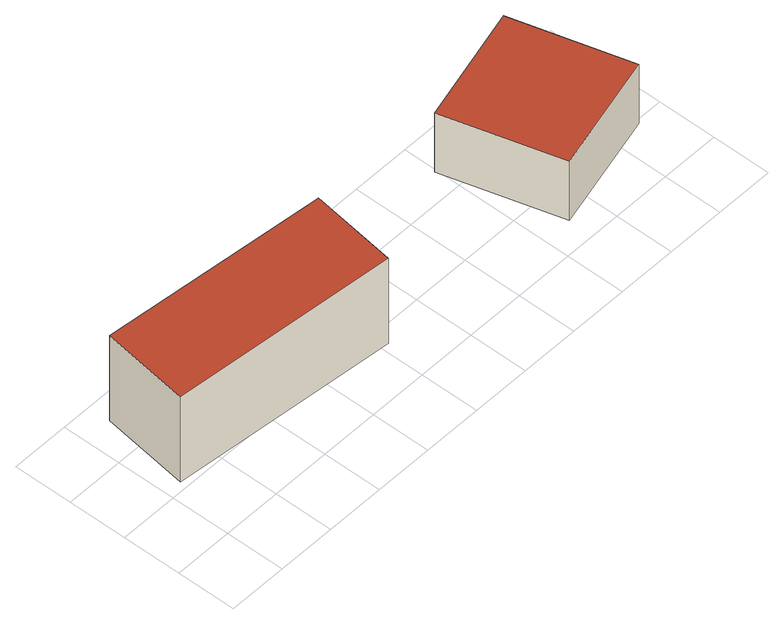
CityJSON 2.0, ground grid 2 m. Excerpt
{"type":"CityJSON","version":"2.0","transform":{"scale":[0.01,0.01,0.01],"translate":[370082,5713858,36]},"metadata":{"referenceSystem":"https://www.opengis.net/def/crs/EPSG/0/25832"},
"CityObjects":{
"building1":{"type":"Building","attributes":{"Geometrietyp2DReferenz":"3000","Gemeindeschluessel":"05513000","function":"31001_2463","roofType":"1000","measuredHeight":3.42},"address":[{"country":"Germany","locality":"Gelsenkirchen","thoroughfareNumber":"59","thoroughfareName":"Im Eichkamp"}],"geometry":[{"type":"Solid","lod":"2","boundaries":[[[[0,1,2,3]],[[4,5,1,0]],[[6,7,5,4]],[[3,2,7,6]],[[4,0,3,6]],[[1,5,7,2]]]],"semantics":{"surfaces":[{"type":"WallSurface"},{"type":"RoofSurface"},{"type":"GroundSurface"}],"values":[[0,0,0,0,1,2]]}}]},
"building2":{"type":"Building","attributes":{"Geometrietyp2DReferenz":"3000","Gemeindeschluessel":"05513000","function":"31001_1313","roofType":"1000","measuredHeight":2.37},"address":[{"country":"Germany","locality":"Gelsenkirchen","thoroughfareNumber":"61","thoroughfareName":"Im Eichkamp"}],"geometry":[{"type":"Solid","lod":"2","boundaries":[[[[8,9,10,11]],[[12,13,9,8]],[[14,15,13,12]],[[11,10,15,14]],[[12,8,11,14]],[[9,13,15,10]]]],"semantics":{"surfaces":[{"type":"WallSurface"},{"type":"RoofSurface"},{"type":"GroundSurface"}],"values":[[0,0,0,0,1,2]]}}]}
},
"vertices":[
[869,443,367],[869,443,26],[101,525,26],[101,525,367],[827,149,367],[827,149,26],[59,226,367],[59,226,26],
[1887,176,283],[1887,176,46],[1776,575,46],[1776,575,283],[1488,75,283],[1488,75,46],[1378,472,283],[1378,472,46]
]}
